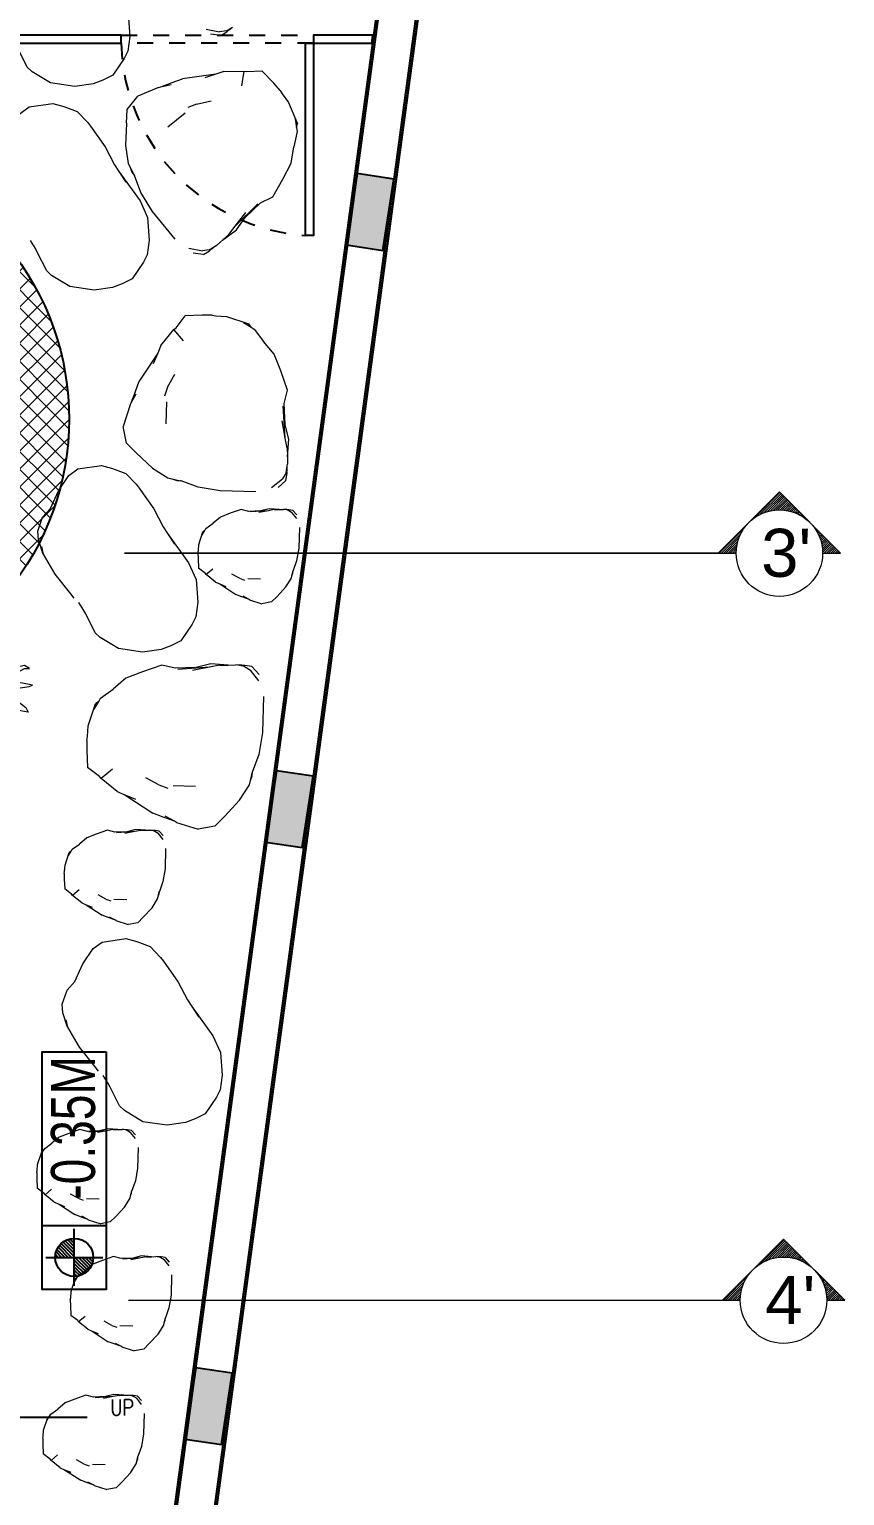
# Model space of a CAD drawing. Header units: metres. Extents: x 42 to 199, y -121 to 268.
# Drawn here: x 129.95 to 135.04, y -71.56 to -62.41 of the extents above; entities that cross this region are included whole.
import ezdxf
from ezdxf.enums import TextEntityAlignment as Align

# ---------------------------------------------------------------- set-up
doc = ezdxf.new("R2010")
doc.units = ezdxf.units.M
doc.header["$LTSCALE"] = 0.3
doc.linetypes.add('DASHDOT2', pattern=[0.5, 0.25, -0.125, 0, -0.125])
doc.linetypes.add('HIDDEN', pattern=[0.375, 0.25, -0.125])
doc.layers.get('0').update_dxf_attribs({"color": 8})
for name, color, linetype, lineweight in [('A-AnnO-section lines', 8, 'Continuous', 18), ('A-Hatch', 8, 'Continuous', 9), ('A-LANDSCAPE', 8, 'Continuous', 5), ('DA HOUSE ARCH LAYOUT', 8, 'Continuous', 9)]:
    doc.layers.add(name, color=color, linetype=linetype, lineweight=lineweight)
for name, color, linetype in [('A-Anno-Symb 1', 8, 'Continuous'), ('A-Cols', 8, 'Continuous'), ('A-DWV', 8, 'Continuous'), ('A-ELEVATION 4', 8, 'Continuous'), ('A-Hidden-Above', 8, 'HIDDEN'), ('A-Site Boundary', 8, 'Continuous'), ('A-TEXT ARCHITECURAL', 8, 'Continuous'), ('A-Wall-Full', 8, 'Continuous'), ('A-Wall-Plst', 8, 'Continuous')]:
    doc.layers.add(name, color=color, linetype=linetype)
doc.styles.add('ROMANS', font='romans.shx', dxfattribs={"width": 0.8, "height": 0.5})
doc.styles.get("Standard").update_dxf_attribs({"font": 'arial.ttf'})

# ---------------------------------------------------------------- blocks, each defined once
blk = doc.blocks.new('zw$195B-flat-1-flat-1-flat-1-flat-1-flat-1-flat-1')
at = {"layer": 'A-Site Boundary', "color": 8, "ltscale": 0.6}
for points in [[(-3.9776, -0.1085), (-3.4816, 5.5764), (-2.9436, 11.7416), (-2.5633, 16.1008), (-2.2011, 20.2521), (1.5727, 19.7419), (5.0323, 19.2741), (8.9429, 18.7454), (12.7318, 18.2331), (16.7243, 17.6933), (21.1213, 17.0988), (25.111, 16.5594), (27.3947, 16.2506), (29.2079, 16.0055), (32.0196, 15.6253), (31.5318, 10.718), (30.9785, 5.1523), (30.2862, -1.8121)], [(-3.7186, -0.1311), (-3.2226, 5.5538), (-2.6846, 11.719), (-2.3043, 16.0782), (-1.9657, 19.9579), (1.5378, 19.4842), (4.9975, 19.0165), (8.9081, 18.4878), (12.6969, 17.9755), (16.6894, 17.4357), (21.0864, 16.8412), (25.0762, 16.3017), (27.3599, 15.993), (29.173, 15.7478), (31.7361, 15.4013), (31.2731, 10.7437), (30.7198, 5.178), (30.0275, -1.7864)]]:
    blk.add_lwpolyline(points, dxfattribs=at)
blk = doc.blocks.new('zw$CD40')
h = blk.add_hatch()
h.set_pattern_fill('ANSI31', color=8, scale=0.00077108, style=0)
h.set_pattern_definition([(45, (2.80108964, 1.68303136), (-6.81544715e-05, 6.81544715e-05), [])])
h.paths.add_polyline_path([(0.043944, 0.006515), (0.042036, 0.004607, -0.414214), (0.045853, 0.004607)])
h.paths.add_polyline_path([(0.042036, 0.004607), (0.040128, 0.002699), (0.041245, 0.002699, -0.198912)])
h.paths.add_polyline_path([(0.045853, 0.004607, -0.198912), (0.046643, 0.002699), (0.047761, 0.002699)])
at = {"color": 8}
for p, q in [((0.040128, 0.002699), (0.043944, 0.006515)), ((0.047761, 0.002699), (0.043944, 0.006515)), ((0.040128, 0.002699), (0.041245, 0.002699)), ((0.046643, 0.002699), (0.047761, 0.002699))]:
    blk.add_line(p, q, dxfattribs=at)
at = {"color": 8, "linetype": 'DASHDOT2', "ltscale": 0.3, "const_width": 0.0000907}
blk.add_lwpolyline([(0.040128, 0.002699), (0.003069, 0.002699)], dxfattribs=at)
at = {"color": 8}
blk.add_circle((0.043944, 0.002699), 0.002699, dxfattribs=at)
blk.add_attdef("A'", text='', height=0.003, dxfattribs=at).set_placement((0.04437, 0.002721), align=Align.MIDDLE)
blk = doc.blocks.new('SECTION LINES')
at = {"layer": 'A-AnnO-section lines', "color": 8}
ref = blk.add_blockref('zw$CD40', (130.2347, -65.9451), dxfattribs=dict(at, xscale=100, yscale=100, zscale=100, rotation=359.9999999999997))
ref.add_attrib("A'", "3'", dxfattribs={"layer": '0', "height": 0.3}).set_placement((134.6717, -65.6731), align=Align.MIDDLE)
ref = blk.add_blockref('zw$CD40', (130.2605, -70.607, -28.1122), dxfattribs=dict(at, xscale=100, yscale=100, zscale=100, rotation=359.9999999999997))
ref.add_attrib("A'", "4'", dxfattribs={"layer": '0', "height": 0.3}).set_placement((134.6975, -70.3349, -28.1122), align=Align.MIDDLE)
blk = doc.blocks.new('zw$13A4')
at = {"layer": 'A-ELEVATION 4', "lineweight": 0, "transparency": 33554508}
for p, q in [((-6.9812, 3.1493), (-6.8971, 3.1331)), ((-6.8898, 3.11), (-6.9552, 3.1181)), ((-6.8535, 3.1399), (-6.8971, 3.1331)), ((-6.8898, 3.11), (-6.8518, 3.1337)), ((-6.8535, 3.1399), (-6.8178, 3.1615)), ((-6.8398, 3.1446), (-6.8535, 3.1399)), ((-6.8518, 3.1337), (-6.8398, 3.1446)), ((-6.8367, 3.1457), (-6.8398, 3.1446)), ((-6.8367, 3.1457), (-6.8178, 3.1615)), ((-7.1924, 2.8169), (-7.1289, 2.8401)), ((-6.9202, 2.8681), (-7.1289, 2.8401)), ((-6.9202, 2.8681), (-6.9889, 2.8454)), ((-6.8713, 2.8842), (-6.9202, 2.8681)), ((-6.8713, 2.8842), (-6.7433, 2.888)), ((-6.7579, 2.7967), (-6.7433, 2.888)), ((-6.7433, 2.888), (-6.7272, 2.8843)), ((-6.7272, 2.8843), (-6.6334, 2.8903)), ((-6.56, 2.8131), (-6.6334, 2.8903)), ((-7.2778, 2.7863), (-7.4081, 2.731)), ((-7.2778, 2.7863), (-7.2638, 2.7895)), ((-7.2638, 2.7895), (-7.1924, 2.8169)), ((-7.2638, 2.7895), (-7.1998, 2.8039)), ((-6.5187, 2.7664), (-6.56, 2.8131)), ((-6.5187, 2.7664), (-6.5068, 2.7461)), ((-6.5068, 2.7461), (-6.4672, 2.6916)), ((-7.4735, 2.6485), (-7.4081, 2.731)), ((-7.0419, 2.6822), (-7.096, 2.6603)), ((-7.0419, 2.6822), (-6.9497, 2.7015)), ((-6.4672, 2.6916), (-6.4105, 2.5579)), ((-7.4792, 2.5632), (-7.4847, 2.4239)), ((-7.4792, 2.5632), (-7.4735, 2.6485)), ((-7.2205, 2.5399), (-7.1128, 2.6272)), ((-6.4261, 2.5886), (-6.4167, 2.534)), ((-6.4127, 2.5107), (-6.4345, 2.4158)), ((-6.4167, 2.534), (-6.4105, 2.5579)), ((-6.4167, 2.534), (-6.4127, 2.5107)), ((-7.4847, 2.4239), (-7.4681, 2.3109)), ((-6.45, 2.3134), (-6.4345, 2.4158)), ((-7.4681, 2.3109), (-7.4559, 2.2881)), ((-7.4559, 2.2881), (-7.4441, 2.258)), ((-7.4559, 2.2881), (-7.4295, 2.2392)), ((-6.5024, 2.2143), (-6.45, 2.3134)), ((-7.4441, 2.258), (-7.4285, 2.2367)), ((-7.4285, 2.2367), (-7.4295, 2.2392)), ((-7.3883, 2.1311), (-7.4285, 2.2367)), ((-6.5661, 2.1041), (-6.5024, 2.2143)), ((-7.3155, 2.0118), (-7.3883, 2.1311)), ((-6.8004, 1.9194), (-6.6593, 2.0595)), ((-6.7387, 1.975), (-6.6419, 2.0653)), ((-6.6419, 2.0653), (-6.5661, 2.1041)), ((-7.1742, 1.839), (-7.3155, 2.0118)), ((-6.8004, 1.9194), (-6.7329, 2.0051)), ((-6.7919, 1.8978), (-6.7387, 1.975)), ((-6.8799, 1.833), (-6.9138, 1.8022)), ((-6.8799, 1.833), (-6.7919, 1.8978)), ((-6.8402, 1.869), (-6.8799, 1.833)), ((-6.8402, 1.869), (-6.8004, 1.9194)), ((-7.0892, 1.7827), (-7.005, 1.7666)), ((-6.9978, 1.7435), (-7.0631, 1.7515)), ((-6.9615, 1.7734), (-7.005, 1.7666)), ((-6.9978, 1.7435), (-6.9598, 1.7672)), ((-6.9615, 1.7734), (-6.9258, 1.795)), ((-6.9478, 1.7781), (-6.9615, 1.7734)), ((-6.9598, 1.7672), (-6.9478, 1.7781)), ((-6.9446, 1.7792), (-6.9478, 1.7781)), ((-6.9446, 1.7792), (-6.9258, 1.795)), ((-6.9258, 1.795), (-6.9138, 1.8022)), ((-7.1826, 1.2752), (-7.1693, 1.2849)), ((-7.1693, 1.2849), (-7.1124, 1.3598)), ((-7.0061, 1.3648), (-7.1124, 1.3598)), ((-6.9437, 1.3655), (-7.0061, 1.3648)), ((-6.9437, 1.3655), (-6.9206, 1.3612)), ((-6.9206, 1.3612), (-6.8534, 1.3555)), ((-6.8534, 1.3555), (-6.7152, 1.3109)), ((-6.7486, 1.3193), (-6.7011, 1.2906)), ((-6.7011, 1.2906), (-6.7152, 1.3109)), ((-6.7011, 1.2906), (-6.6809, 1.2784)), ((-7.2634, 1.1759), (-7.1826, 1.2752)), ((-7.1231, 1.2044), (-7.1826, 1.2752)), ((-6.6809, 1.2784), (-6.6235, 1.1998)), ((-6.5561, 1.1211), (-6.6235, 1.1998)), ((-7.2832, 1.1283), (-7.3986, 0.9521)), ((-7.2832, 1.1283), (-7.311, 1.0615)), ((-7.2634, 1.1759), (-7.2832, 1.1283)), ((-6.5154, 1.0167), (-6.5561, 1.1211)), ((-6.4737, 0.8964), (-6.5154, 1.0167)), ((-7.4226, 0.889), (-7.3986, 0.9521)), ((-7.2222, 0.9147), (-7.1766, 0.997)), ((-7.4485, 0.8171), (-7.4226, 0.889)), ((-7.4485, 0.8171), (-7.4176, 0.8749)), ((-7.2222, 0.9147), (-7.2411, 0.8595)), ((-7.2314, 0.6865), (-7.227, 0.8251)), ((-6.4941, 0.8137), (-6.4737, 0.8964)), ((-7.4553, 0.8044), (-7.4987, 0.6696)), ((-7.4553, 0.8044), (-7.4485, 0.8171)), ((-6.4874, 0.5984), (-6.501, 0.7967)), ((-6.4891, 0.6814), (-6.4941, 0.8137)), ((-7.4792, 0.5662), (-7.4987, 0.6696)), ((-6.4874, 0.5984), (-6.508, 0.7055)), ((-6.4654, 0.5906), (-6.4891, 0.6814)), ((-7.4184, 0.5061), (-7.4792, 0.5662)), ((-6.4752, 0.5353), (-6.4874, 0.5984)), ((-6.474, 0.4817), (-6.4654, 0.5906)), ((-7.4184, 0.5061), (-7.3166, 0.4109)), ((-6.4752, 0.5353), (-6.474, 0.4817)), ((-6.474, 0.4817), (-6.4729, 0.4359)), ((-7.3166, 0.4109), (-7.2203, 0.3494)), ((-6.4823, 0.381), (-6.5056, 0.3436)), ((-6.4834, 0.334), (-6.4765, 0.3782)), ((-6.4823, 0.381), (-6.4753, 0.4222)), ((-6.4769, 0.3944), (-6.4823, 0.381)), ((-6.4756, 0.3975), (-6.4769, 0.3944)), ((-6.4765, 0.3782), (-6.4769, 0.3944)), ((-6.4756, 0.3975), (-6.4753, 0.4222)), ((-6.4753, 0.4222), (-6.4729, 0.4359)), ((-7.2203, 0.3494), (-7.195, 0.3438)), ((-7.195, 0.3438), (-7.1646, 0.333)), ((-7.195, 0.3438), (-7.1407, 0.3317)), ((-7.1646, 0.333), (-7.1382, 0.3308)), ((-7.1382, 0.3308), (-7.1407, 0.3317)), ((-7.0321, 0.2922), (-7.1382, 0.3308)), ((-6.8942, 0.2692), (-7.0321, 0.2922)), ((-6.5729, 0.2905), (-6.5056, 0.3436)), ((-6.4834, 0.334), (-6.5322, 0.2898)), ((-6.6711, 0.263), (-6.8942, 0.2692)), ((-6.8921, 0.1052), (-6.9373, 0.0665)), ((-6.8322, 0.1285), (-6.8921, 0.1052)), ((-6.7632, 0.1524), (-6.8322, 0.1285)), ((-6.7157, 0.1407), (-6.7632, 0.1524)), ((-6.6398, 0.1436), (-6.7157, 0.1407)), ((-6.5922, 0.1446), (-6.706, 0.1368)), ((-6.5922, 0.1446), (-6.6536, 0.1327)), ((-6.5878, 0.1572), (-6.6398, 0.1436)), ((-6.556, 0.1515), (-6.5922, 0.1446)), ((-6.5253, 0.1523), (-6.5878, 0.1572)), ((-6.556, 0.1515), (-6.5253, 0.1523)), ((-6.5253, 0.1523), (-6.499, 0.1529)), ((-6.4911, 0.1515), (-6.499, 0.1529)), ((-6.477, 0.1513), (-6.4911, 0.1515)), ((-6.4675, 0.1475), (-6.4911, 0.1515)), ((-6.477, 0.1513), (-6.4752, 0.1506)), ((-6.4659, 0.1508), (-6.4752, 0.1506)), ((-6.4752, 0.1506), (-6.4675, 0.1475)), ((-6.4675, 0.1475), (-6.446, 0.1341)), ((-6.4405, 0.1468), (-6.4659, 0.1508)), ((-6.4156, 0.0955), (-6.446, 0.1341)), ((-6.4405, 0.1468), (-6.4152, 0.1188)), ((-7.0266, -0.0654), (-7.001, 0.0139)), ((-7.0058, -0.0053), (-6.9894, 0.0219)), ((-6.9894, 0.0219), (-7.001, 0.0139)), ((-6.9894, 0.0219), (-6.9823, 0.0335)), ((-6.9823, 0.0335), (-6.9373, 0.0665)), ((-6.3998, 0.0392), (-6.4033, -0.0888)), ((-7.0298, -0.104), (-7.0266, -0.0654)), ((-6.4033, -0.0888), (-6.4165, -0.1679)), ((-7.0323, -0.1173), (-7.0298, -0.104)), ((-7.0323, -0.1173), (-7.0319, -0.153)), ((-7.0319, -0.153), (-7.0291, -0.2141)), ((-6.4165, -0.1679), (-6.4387, -0.2288)), ((-6.9861, -0.2467), (-7.0291, -0.2141)), ((-6.9805, -0.2543), (-6.9861, -0.2467)), ((-6.9399, -0.2202), (-6.9805, -0.2543)), ((-6.9235, -0.3007), (-6.9805, -0.2543)), ((-6.7737, -0.277), (-6.8209, -0.2509)), ((-6.4493, -0.2759), (-6.4461, -0.2614)), ((-6.4461, -0.2614), (-6.4392, -0.2303)), ((-6.4461, -0.2614), (-6.4399, -0.244)), ((-6.4399, -0.244), (-6.4387, -0.2288)), ((-6.4387, -0.2288), (-6.4392, -0.2303)), ((-6.9235, -0.3007), (-6.8963, -0.312)), ((-6.8963, -0.312), (-6.7952, -0.3782)), ((-6.8963, -0.312), (-6.8579, -0.328)), ((-6.7737, -0.277), (-6.742, -0.2879)), ((-6.6428, -0.2823), (-6.7222, -0.2798)), ((-6.5392, -0.3896), (-6.4846, -0.3312)), ((-6.4846, -0.3312), (-6.4493, -0.2759)), ((-6.7589, -0.392), (-6.7952, -0.3782)), ((-6.7177, -0.4069), (-6.7589, -0.392)), ((-6.7177, -0.4069), (-6.7508, -0.3891)), ((-6.7104, -0.4108), (-6.7177, -0.4069)), ((-6.7104, -0.4108), (-6.633, -0.4357)), ((-6.5737, -0.4245), (-6.633, -0.4357)), ((-6.5392, -0.3896), (-6.5737, -0.4245)), ((-7.2577, -0.8181), (-7.378, -0.8598)), ((-7.175, -0.8385), (-7.2577, -0.8181)), ((-6.9519, -0.8098), (-7.0427, -0.8335)), ((-6.8966, -0.8196), (-6.9597, -0.8318)), ((-6.843, -0.8184), (-6.9519, -0.8098)), ((-6.8966, -0.8196), (-6.843, -0.8184)), ((-6.843, -0.8184), (-6.7972, -0.8173)), ((-6.7835, -0.8197), (-6.7972, -0.8173)), ((-6.7589, -0.82), (-6.7835, -0.8197)), ((-6.7423, -0.8267), (-6.7835, -0.8197)), ((-6.7589, -0.82), (-6.7557, -0.8213)), ((-6.7395, -0.8209), (-6.7557, -0.8213)), ((-6.7557, -0.8213), (-6.7423, -0.8267)), ((-6.6953, -0.8278), (-6.7395, -0.8209)), ((-7.4824, -0.9005), (-7.5611, -0.9679)), ((-7.378, -0.8598), (-7.4824, -0.9005)), ((-7.0427, -0.8335), (-7.175, -0.8385)), ((-6.9597, -0.8318), (-7.158, -0.8454)), ((-6.9597, -0.8318), (-7.0668, -0.8524)), ((-6.7423, -0.8267), (-6.705, -0.85)), ((-6.6518, -0.9173), (-6.705, -0.85)), ((-6.6953, -0.8278), (-6.6511, -0.8766)), ((-7.6397, -1.0253), (-7.5611, -0.9679)), ((-7.7168, -1.1978), (-7.6722, -1.0596)), ((-7.6806, -1.093), (-7.6519, -1.0455)), ((-7.6519, -1.0455), (-7.6722, -1.0596)), ((-7.6519, -1.0455), (-7.6397, -1.0253)), ((-6.6243, -1.0155), (-6.6305, -1.2386)), ((-7.7268, -1.2881), (-7.7225, -1.265)), ((-7.7225, -1.265), (-7.7168, -1.1978)), ((-6.6305, -1.2386), (-6.6535, -1.3765)), ((-7.7268, -1.2881), (-7.7261, -1.3505)), ((-7.7261, -1.3505), (-7.7211, -1.4568)), ((-7.6462, -1.5137), (-7.7211, -1.4568)), ((-6.6535, -1.3765), (-6.6921, -1.4826)), ((-7.6365, -1.527), (-7.6462, -1.5137)), ((-7.5657, -1.4675), (-7.6365, -1.527)), ((-7.5372, -1.6078), (-7.6365, -1.527)), ((-7.276, -1.5666), (-7.3583, -1.521)), ((-6.7107, -1.5647), (-6.7051, -1.5394)), ((-6.7051, -1.5394), (-6.693, -1.4851)), ((-6.7051, -1.5394), (-6.6943, -1.509)), ((-6.6943, -1.509), (-6.6921, -1.4826)), ((-6.6921, -1.4826), (-6.693, -1.4851)), ((-7.5372, -1.6078), (-7.4897, -1.6276)), ((-7.4897, -1.6276), (-7.3135, -1.743)), ((-7.4897, -1.6276), (-7.4228, -1.6554)), ((-7.276, -1.5666), (-7.2208, -1.5855)), ((-7.0478, -1.5758), (-7.1864, -1.5714)), ((-6.7722, -1.661), (-6.7107, -1.5647)), ((-6.8674, -1.7628), (-6.7722, -1.661)), ((-7.2503, -1.767), (-7.3135, -1.743)), ((-7.1784, -1.7929), (-7.2503, -1.767)), ((-7.1784, -1.7929), (-7.2362, -1.762)), ((-7.1657, -1.7997), (-7.1784, -1.7929)), ((-7.1657, -1.7997), (-7.0309, -1.8431)), ((-6.9275, -1.8236), (-7.0309, -1.8431)), ((-6.8674, -1.7628), (-6.9275, -1.8236)), ((-7.7266, -1.8964), (-7.7718, -1.9351)), ((-7.6667, -1.8731), (-7.7266, -1.8964)), ((-7.5977, -1.8492), (-7.6667, -1.8731)), ((-7.5502, -1.8608), (-7.5977, -1.8492)), ((-7.4743, -1.8579), (-7.5502, -1.8608)), ((-7.4267, -1.857), (-7.5405, -1.8648)), ((-7.4267, -1.857), (-7.4882, -1.8688)), ((-7.4223, -1.8444), (-7.4743, -1.8579)), ((-7.3905, -1.85), (-7.4267, -1.857)), ((-7.3598, -1.8493), (-7.4223, -1.8444)), ((-7.3905, -1.85), (-7.3598, -1.8493)), ((-7.3598, -1.8493), (-7.3335, -1.8487)), ((-7.3256, -1.85), (-7.3335, -1.8487)), ((-7.3115, -1.8502), (-7.3256, -1.85)), ((-7.302, -1.8541), (-7.3256, -1.85)), ((-7.3115, -1.8502), (-7.3097, -1.8509)), ((-7.3004, -1.8507), (-7.3097, -1.8509)), ((-7.3097, -1.8509), (-7.302, -1.8541)), ((-7.302, -1.8541), (-7.2806, -1.8674)), ((-7.275, -1.8547), (-7.3004, -1.8507)), ((-7.2501, -1.906), (-7.2806, -1.8674)), ((-7.275, -1.8547), (-7.2497, -1.8827)), ((-7.8611, -2.067), (-7.8355, -1.9877)), ((-7.8403, -2.0069), (-7.8239, -1.9796)), ((-7.8239, -1.9796), (-7.8355, -1.9877)), ((-7.8239, -1.9796), (-7.8169, -1.968)), ((-7.8169, -1.968), (-7.7718, -1.9351)), ((-7.2343, -1.9624), (-7.2378, -2.0904)), ((-7.8644, -2.1055), (-7.8611, -2.067)), ((-7.2378, -2.0904), (-7.251, -2.1695)), ((-7.8668, -2.1188), (-7.8644, -2.1055)), ((-7.8668, -2.1188), (-7.8664, -2.1546)), ((-7.8664, -2.1546), (-7.8636, -2.2156)), ((-7.251, -2.1695), (-7.2732, -2.2304)), ((-7.8206, -2.2482), (-7.8636, -2.2156)), ((-7.815, -2.2559), (-7.8206, -2.2482)), ((-7.7744, -2.2217), (-7.815, -2.2559)), ((-7.758, -2.3022), (-7.815, -2.2559)), ((-7.6082, -2.2786), (-7.6554, -2.2524)), ((-7.6082, -2.2786), (-7.5765, -2.2894)), ((-7.4773, -2.2839), (-7.5568, -2.2813)), ((-7.3191, -2.3327), (-7.2839, -2.2775)), ((-7.2839, -2.2775), (-7.2806, -2.2629)), ((-7.2806, -2.2629), (-7.2737, -2.2318)), ((-7.2806, -2.2629), (-7.2744, -2.2455)), ((-7.2744, -2.2455), (-7.2732, -2.2304)), ((-7.2732, -2.2304), (-7.2737, -2.2318)), ((-7.758, -2.3022), (-7.7308, -2.3136)), ((-7.7308, -2.3136), (-7.6297, -2.3798)), ((-7.7308, -2.3136), (-7.6924, -2.3295)), ((-7.3738, -2.3911), (-7.3191, -2.3327)), ((-7.5935, -2.3935), (-7.6297, -2.3798)), ((-7.5522, -2.4084), (-7.5935, -2.3935)), ((-7.5522, -2.4084), (-7.5853, -2.3906)), ((-7.5449, -2.4123), (-7.5522, -2.4084)), ((-7.5449, -2.4123), (-7.4676, -2.4372)), ((-7.4082, -2.426), (-7.4676, -2.4372)), ((-7.3738, -2.3911), (-7.4082, -2.426)), ((-7.8386, -3.7402), (-7.8986, -3.7636)), ((-7.7697, -3.7163), (-7.8386, -3.7402)), ((-7.7222, -3.728), (-7.7697, -3.7163)), ((-7.6463, -3.7251), (-7.7222, -3.728)), ((-7.5986, -3.7241), (-7.7124, -3.7319)), ((-7.5986, -3.7241), (-7.6601, -3.736)), ((-7.5942, -3.7115), (-7.6463, -3.7251)), ((-7.5624, -3.7172), (-7.5986, -3.7241)), ((-7.5317, -3.7164), (-7.5942, -3.7115)), ((-7.5624, -3.7172), (-7.5317, -3.7164)), ((-7.5317, -3.7164), (-7.5054, -3.7158)), ((-7.4975, -3.7172), (-7.5054, -3.7158)), ((-7.4834, -3.7174), (-7.4975, -3.7172)), ((-7.4739, -3.7212), (-7.4975, -3.7172)), ((-7.4834, -3.7174), (-7.4816, -3.7181)), ((-7.4723, -3.7179), (-7.4816, -3.7181)), ((-7.4816, -3.7181), (-7.4739, -3.7212)), ((-7.4739, -3.7212), (-7.4525, -3.7346)), ((-7.447, -3.7219), (-7.4723, -3.7179)), ((-7.422, -3.7732), (-7.4525, -3.7346)), ((-7.447, -3.7219), (-7.4216, -3.7499)), ((-7.9958, -3.8468), (-7.9888, -3.8352)), ((-7.9888, -3.8352), (-7.9437, -3.8022)), ((-7.8986, -3.7636), (-7.9437, -3.8022)), ((-7.4062, -3.8295), (-7.4098, -3.9575)), ((-8.0363, -3.9727), (-8.033, -3.9341)), ((-8.033, -3.9341), (-8.0074, -3.8548)), ((-8.0122, -3.874), (-7.9958, -3.8468)), ((-7.9958, -3.8468), (-8.0074, -3.8548)), ((-8.0388, -3.986), (-8.0363, -3.9727)), ((-8.0388, -3.986), (-8.0384, -4.0217)), ((-8.0384, -4.0217), (-8.0355, -4.0828)), ((-7.4098, -3.9575), (-7.423, -4.0367)), ((-7.9925, -4.1154), (-8.0355, -4.0828)), ((-7.9869, -4.123), (-7.9925, -4.1154)), ((-7.9463, -4.0889), (-7.9869, -4.123)), ((-7.4526, -4.1301), (-7.4456, -4.099)), ((-7.4526, -4.1301), (-7.4464, -4.1127)), ((-7.4464, -4.1127), (-7.4451, -4.0975)), ((-7.4451, -4.0975), (-7.4456, -4.099)), ((-7.423, -4.0367), (-7.4451, -4.0975)), ((-7.93, -4.1694), (-7.9869, -4.123)), ((-7.93, -4.1694), (-7.9027, -4.1807)), ((-7.9027, -4.1807), (-7.8016, -4.2469)), ((-7.9027, -4.1807), (-7.8644, -4.1967)), ((-7.7801, -4.1457), (-7.8274, -4.1196)), ((-7.7801, -4.1457), (-7.7484, -4.1566)), ((-7.6492, -4.151), (-7.7287, -4.1485)), ((-7.5457, -4.2583), (-7.4911, -4.1999)), ((-7.4911, -4.1999), (-7.4558, -4.1446)), ((-7.4558, -4.1446), (-7.4526, -4.1301)), ((-7.7654, -4.2607), (-7.8016, -4.2469)), ((-7.7241, -4.2756), (-7.7654, -4.2607)), ((-7.7241, -4.2756), (-7.7573, -4.2578)), ((-7.7169, -4.2795), (-7.7241, -4.2756)), ((-7.7169, -4.2795), (-7.6395, -4.3044)), ((-7.5802, -4.2932), (-7.6395, -4.3044)), ((-7.5457, -4.2583), (-7.5802, -4.2932)), ((-7.6889, -4.5569), (-7.7341, -4.5955)), ((-7.629, -4.5335), (-7.6889, -4.5569)), ((-7.56, -4.5096), (-7.629, -4.5335)), ((-7.5125, -4.5213), (-7.56, -4.5096)), ((-7.4366, -4.5184), (-7.5125, -4.5213)), ((-7.389, -4.5175), (-7.5028, -4.5253)), ((-7.389, -4.5175), (-7.4504, -4.5293)), ((-7.3845, -4.5048), (-7.4366, -4.5184)), ((-7.3528, -4.5105), (-7.389, -4.5175)), ((-7.3221, -4.5098), (-7.3845, -4.5048)), ((-7.3528, -4.5105), (-7.3221, -4.5098)), ((-7.3221, -4.5098), (-7.2958, -4.5091)), ((-7.2879, -4.5105), (-7.2958, -4.5091)), ((-7.2738, -4.5107), (-7.2879, -4.5105)), ((-7.2643, -4.5145), (-7.2879, -4.5105)), ((-7.2738, -4.5107), (-7.272, -4.5114)), ((-7.2627, -4.5112), (-7.272, -4.5114)), ((-7.272, -4.5114), (-7.2643, -4.5145)), ((-7.2643, -4.5145), (-7.2428, -4.5279)), ((-7.2373, -4.5152), (-7.2627, -4.5112)), ((-7.2123, -4.5665), (-7.2428, -4.5279)), ((-7.2373, -4.5152), (-7.2119, -4.5432)), ((-7.8234, -4.7275), (-7.7978, -4.6482)), ((-7.8026, -4.6673), (-7.7861, -4.6401)), ((-7.7861, -4.6401), (-7.7978, -4.6482)), ((-7.7861, -4.6401), (-7.7791, -4.6285)), ((-7.7791, -4.6285), (-7.7341, -4.5955)), ((-7.1966, -4.6228), (-7.2001, -4.7509)), ((-7.8266, -4.766), (-7.8234, -4.7275)), ((-7.2001, -4.7509), (-7.2133, -4.83)), ((-7.8291, -4.7793), (-7.8266, -4.766)), ((-7.8291, -4.7793), (-7.8287, -4.815)), ((-7.8287, -4.815), (-7.8258, -4.8761)), ((-7.2133, -4.83), (-7.2354, -4.8908)), ((-7.7829, -4.9087), (-7.8258, -4.8761)), ((-7.7773, -4.9163), (-7.7829, -4.9087)), ((-7.7367, -4.8822), (-7.7773, -4.9163)), ((-7.7203, -4.9627), (-7.7773, -4.9163)), ((-7.5704, -4.9391), (-7.6177, -4.9129)), ((-7.5704, -4.9391), (-7.5388, -4.9499)), ((-7.2814, -4.9932), (-7.2461, -4.9379)), ((-7.2461, -4.9379), (-7.2429, -4.9234)), ((-7.2429, -4.9234), (-7.236, -4.8923)), ((-7.2429, -4.9234), (-7.2367, -4.906)), ((-7.2367, -4.906), (-7.2354, -4.8908)), ((-7.2354, -4.8908), (-7.236, -4.8923)), ((-7.7203, -4.9627), (-7.693, -4.974)), ((-7.693, -4.974), (-7.5919, -5.0402)), ((-7.693, -4.974), (-7.6547, -4.99)), ((-7.4395, -4.9443), (-7.519, -4.9418)), ((-7.336, -5.0516), (-7.2814, -4.9932)), ((-7.5557, -5.054), (-7.5919, -5.0402)), ((-7.5144, -5.0689), (-7.5557, -5.054)), ((-7.5144, -5.0689), (-7.5476, -5.0511)), ((-7.5072, -5.0728), (-7.5144, -5.0689)), ((-7.5072, -5.0728), (-7.4298, -5.0977)), ((-7.3705, -5.0865), (-7.4298, -5.0977)), ((-7.336, -5.0516), (-7.3705, -5.0865)), ((-7.7319, -5.3744), (-7.8009, -5.3983)), ((-7.6844, -5.386), (-7.7319, -5.3744)), ((-7.6085, -5.3832), (-7.6844, -5.386)), ((-7.5609, -5.3822), (-7.6747, -5.39)), ((-7.5609, -5.3822), (-7.6223, -5.3941)), ((-7.5565, -5.3696), (-7.6085, -5.3832)), ((-7.5247, -5.3752), (-7.5609, -5.3822)), ((-7.494, -5.3745), (-7.5565, -5.3696)), ((-7.5247, -5.3752), (-7.494, -5.3745)), ((-7.494, -5.3745), (-7.4677, -5.3739)), ((-7.4598, -5.3753), (-7.4677, -5.3739)), ((-7.4457, -5.3755), (-7.4598, -5.3753)), ((-7.4362, -5.3793), (-7.4598, -5.3753)), ((-7.4457, -5.3755), (-7.4439, -5.3762)), ((-7.4346, -5.376), (-7.4439, -5.3762)), ((-7.4439, -5.3762), (-7.4362, -5.3793)), ((-7.4362, -5.3793), (-7.4148, -5.3927)), ((-7.4092, -5.38), (-7.4346, -5.376)), ((-7.3843, -5.4313), (-7.4148, -5.3927)), ((-7.4092, -5.38), (-7.3839, -5.408)), ((-7.9511, -5.4932), (-7.906, -5.4603)), ((-7.8608, -5.4216), (-7.906, -5.4603)), ((-7.8009, -5.3983), (-7.8608, -5.4216)), ((-7.3685, -5.4876), (-7.372, -5.6156)), ((-7.9953, -5.5922), (-7.9697, -5.5129)), ((-7.9745, -5.5321), (-7.9581, -5.5049)), ((-7.9581, -5.5049), (-7.9697, -5.5129)), ((-7.9581, -5.5049), (-7.9511, -5.4932)), ((-8.001, -5.644), (-7.9986, -5.6308)), ((-8.001, -5.644), (-8.0006, -5.6798)), ((-7.9986, -5.6308), (-7.9953, -5.5922)), ((-7.372, -5.6156), (-7.3852, -5.6947)), ((-8.0006, -5.6798), (-7.9978, -5.7408)), ((-7.9548, -5.7735), (-7.9978, -5.7408)), ((-7.9086, -5.747), (-7.9492, -5.7811)), ((-7.4148, -5.7882), (-7.4079, -5.7571)), ((-7.4086, -5.7708), (-7.4074, -5.7556)), ((-7.4074, -5.7556), (-7.4079, -5.7571)), ((-7.3852, -5.6947), (-7.4074, -5.7556)), ((-7.9492, -5.7811), (-7.9548, -5.7735)), ((-7.8922, -5.8275), (-7.9492, -5.7811)), ((-7.8922, -5.8275), (-7.865, -5.8388)), ((-7.865, -5.8388), (-7.7639, -5.905)), ((-7.865, -5.8388), (-7.8266, -5.8548)), ((-7.7424, -5.8038), (-7.7896, -5.7776)), ((-7.7424, -5.8038), (-7.7107, -5.8147)), ((-7.6115, -5.8091), (-7.691, -5.8066)), ((-7.4533, -5.8579), (-7.4181, -5.8027)), ((-7.4181, -5.8027), (-7.4148, -5.7882)), ((-7.4148, -5.7882), (-7.4086, -5.7708)), ((-7.7277, -5.9188), (-7.7639, -5.905)), ((-7.6864, -5.9337), (-7.7277, -5.9188)), ((-7.6864, -5.9337), (-7.7195, -5.9159)), ((-7.6791, -5.9376), (-7.6864, -5.9337)), ((-7.6791, -5.9376), (-7.6018, -5.9625)), ((-7.5079, -5.9164), (-7.5424, -5.9512)), ((-7.5079, -5.9164), (-7.4533, -5.8579)), ((-7.5424, -5.9512), (-7.6018, -5.9625))]:
    blk.add_line(p, q, dxfattribs=at)
for points in [[(-7.6464, 3.5326), (-7.5149, 3.3487), (-7.4676, 3.2458), (-7.457, 3.1033), (-7.4694, 3.0121), (-7.4933, 2.9669), (-7.5628, 2.8632), (-7.6254, 2.8307), (-7.6856, 2.8092), (-7.8015, 2.7914), (-7.9524, 2.8139), (-8.0664, 2.8833), (-8.0973, 2.912), (-8.1565, 3.0299), (-8.1678, 3.0524), (-8.1989, 3.1019)], [(-8.3118, 2.179), (-8.3021, 2.133), (-8.3303, 2.2225), (-8.335, 2.2759), (-8.3046, 2.3624), (-8.255, 2.4175), (-8.2057, 2.528), (-8.1413, 2.6229), (-8.0859, 2.6638), (-7.9371, 2.6849), (-7.8695, 2.6666), (-7.7865, 2.6348), (-7.7215, 2.5681), (-7.7021, 2.5448), (-7.6114, 2.4143), (-7.5527, 2.3028), (-7.5255, 2.2615), (-7.4816, 2.1951)], [(-7.5255, 2.2615), (-7.394, 2.0776), (-7.3467, 1.9747), (-7.3362, 1.8323), (-7.3485, 1.741), (-7.3724, 1.6958), (-7.442, 1.5921), (-7.5045, 1.5597), (-7.5647, 1.5381), (-7.6806, 1.5203), (-7.8316, 1.5429), (-7.9456, 1.6122), (-7.9764, 1.641), (-8.0356, 1.7588), (-8.0469, 1.7813), (-8.078, 1.8308)], [(-8.0087, -0.0795), (-7.999, -0.1255), (-8.0272, -0.036), (-8.0319, 0.0174), (-8.0016, 0.1039), (-7.9519, 0.159), (-7.9026, 0.2695), (-7.8382, 0.3643), (-7.7828, 0.4052), (-7.634, 0.4264), (-7.5664, 0.408), (-7.4835, 0.3763), (-7.4184, 0.3095), (-7.399, 0.2863), (-7.3084, 0.1557), (-7.2496, 0.0442), (-7.2224, 0.003), (-7.1786, -0.0634)], [(-7.2224, 0.003), (-7.0909, -0.1809), (-7.0437, -0.2838), (-7.0331, -0.4263), (-7.0455, -0.5175), (-7.0694, -0.5627), (-7.1389, -0.6664), (-7.2015, -0.6989), (-7.2617, -0.7204), (-7.3775, -0.7382), (-7.5285, -0.7157), (-7.6425, -0.6463), (-7.6733, -0.6176), (-7.7326, -0.4997), (-7.7439, -0.4772), (-7.775, -0.4277)], [(-7.999, -0.1255), (-7.9266, -0.2508), (-7.8288, -0.3733), (-7.8064, -0.4013)], [(-7.8568, -3.0312), (-7.8471, -3.0772), (-7.8753, -2.9877), (-7.8799, -2.9343), (-7.8496, -2.8479), (-7.7999, -2.7927), (-7.7506, -2.6822), (-7.6863, -2.5874), (-7.6308, -2.5465), (-7.482, -2.5253), (-7.4145, -2.5437), (-7.3315, -2.5754), (-7.2664, -2.6422), (-7.2471, -2.6654), (-7.1564, -2.796), (-7.0977, -2.9075), (-7.0705, -2.9487), (-7.0266, -3.0151)], [(-7.0705, -2.9487), (-6.9389, -3.1326), (-6.8917, -3.2355), (-6.8811, -3.378), (-6.8935, -3.4692), (-6.9174, -3.5144), (-6.9869, -3.6182), (-7.0495, -3.6506), (-7.1097, -3.6721), (-7.2256, -3.6899), (-7.3765, -3.6674), (-7.4905, -3.598), (-7.5214, -3.5693), (-7.5806, -3.4514), (-7.5919, -3.4289), (-7.623, -3.3794)], [(-7.8471, -3.0772), (-7.7746, -3.2025), (-7.6768, -3.325), (-7.6545, -3.353)]]:
    blk.add_lwpolyline(points, dxfattribs=at)
blk = doc.blocks.new('Lvl')
h = blk.add_hatch()
h.set_pattern_fill('ANSI31', color=256, scale=0.1, style=0)
h.set_pattern_definition([(45, (380.198235, 215.844595), (-0.00883883476, 0.00883883476), [])])
h.paths.add_polyline_path([(0, 0.1), (0, 0), (0.1, 0, 0.414214)])
h.paths.add_polyline_path([(0, 0), (-0.1, 0, 0.414214), (0, -0.1)])
for p, q in [((0, 0.15), (0, -0.15)), ((-0.15, 0), (0.15, 0))]:
    blk.add_line(p, q)
blk.add_circle((0, 0), 0.1)
blk = doc.blocks.new('Level legend')
at = {"color": 8}
blk.add_line((0.5127, 0.414), (0.5127, 0.0295), dxfattribs=at)
blk.add_lwpolyline([(1.5525, 0.0295), (0.1282, 0.0295), (0.1282, 0.414), (1.5525, 0.414)], close=True, dxfattribs=at)
at = {"color": 1, "xscale": 1.141501531389003, "yscale": 1.141501531389003, "zscale": 1.141501531389003}
blk.add_blockref('Lvl', (0.3205, 0.2217), dxfattribs=at)
blk.add_attdef('+48.00', text='', height=0.2667).set_placement((1.0699, 0.2347), align=Align.MIDDLE_CENTER)
blk = doc.blocks.new('A$C51112CEF')
at = {"color": 8, "transparency": 33554572}
for p, q in [((0.531, 1.577), (0.559, 1.426)), ((0.587, 1.553), (0.531, 1.577)), ((0.806, 1.406), (0.834, 1.59)), ((0.834, 1.59), (0.85, 1.63)), ((0.85, 1.63), (0.875, 1.513)), ((1.05, 1.536), (1.047, 1.593)), ((1.047, 1.593), (1.084, 1.536)), ((0.512, 1.376), (0.3, 1.446)), ((0.3, 1.446), (0.375, 1.326)), ((0.559, 1.426), (0.665, 1.125)), ((0.703, 1.399), (0.587, 1.553)), ((0.728, 1.168), (0.703, 1.399)), ((0.812, 1.238), (0.806, 1.406)), ((0.875, 1.513), (0.887, 1.322)), ((0.887, 1.306), (0.997, 1.439)), ((1.065, 1.446), (0.947, 1.252)), ((0.997, 1.439), (1.05, 1.536)), ((1.084, 1.536), (1.065, 1.446)), ((1.228, 1.342), (1.29, 1.476)), ((1.29, 1.476), (1.253, 1.269)), ((0.2, 1.352), (0.256, 1.212)), ((0.269, 1.289), (0.2, 1.352)), ((0.39, 1.212), (0.269, 1.289)), ((0.375, 1.326), (0.578, 1.175)), ((0.64, 1.198), (0.512, 1.376)), ((0.781, 0.954), (0.812, 1.238)), ((0.947, 1.252), (0.864, 1.056)), ((0.887, 1.322), (0.881, 1.141)), ((0.934, 1.125), (1.103, 1.326)), ((1.103, 1.326), (1.065, 1.175)), ((1.09, 1.188), (1.228, 1.342)), ((1.253, 1.269), (1.125, 1.128)), ((0.022, 1.121), (0.219, 1.125)), ((0.225, 0.974), (0.022, 1.121)), ((0.219, 1.125), (0.406, 0.997)), ((0.256, 1.212), (0.359, 1.095)), ((0.359, 1.095), (0.522, 1.007)), ((0.556, 1.111), (0.39, 1.212)), ((0.735, 0.973), (0.556, 1.111)), ((0.578, 1.175), (0.684, 1.078)), ((0.665, 1.125), (0.809, 0.815)), ((0.789, 1.031), (0.728, 1.168)), ((0.831, 0.924), (0.912, 1.115)), ((0.881, 1.141), (0.847, 0.961)), ((0.912, 1.115), (1.09, 1.188)), ((1.075, 1.064), (0.978, 0.957)), ((1.034, 1.02), (1.187, 1.101)), ((1.125, 1.128), (1.075, 1.064)), ((1.187, 1.101), (1.378, 1.135)), ((1.434, 1.064), (1.281, 0.977)), ((1.378, 1.135), (1.546, 1.155)), ((1.546, 1.155), (1.434, 1.064)), ((0.016, 0.967), (0.169, 0.924)), ((0.056, 0.944), (0.016, 0.967)), ((0.109, 0.874), (0.056, 0.944)), ((0.178, 0.813), (0.109, 0.874)), ((0.169, 0.924), (0.35, 0.854)), ((0.428, 0.88), (0.225, 0.974)), ((0.406, 0.997), (0.735, 0.834)), ((0.7, 0.843), (0.428, 0.88)), ((0.522, 1.007), (0.662, 0.931)), ((0.662, 0.931), (0.809, 0.815)), ((0.809, 0.815), (0.781, 0.954)), ((0.809, 0.815), (0.831, 0.924)), ((1.081, 0.907), (0.809, 0.815)), ((0.9, 0.904), (0.809, 0.815)), ((0.809, 0.815), (1.206, 0.904)), ((0.978, 0.957), (0.9, 0.904)), ((1.175, 0.941), (1.081, 0.907)), ((1.281, 0.977), (1.175, 0.941)), ((1.206, 0.904), (1.343, 0.954)), ((1.343, 0.954), (1.453, 0.947)), ((1.537, 0.874), (1.403, 0.817)), ((1.453, 0.947), (1.581, 0.927)), ((1.621, 0.907), (1.537, 0.874)), ((1.581, 0.927), (1.621, 0.907)), ((0.157, 0.831), (0, 0.753)), ((0, 0.753), (0.309, 0.679)), ((0.484, 0.77), (0.178, 0.813)), ((0.337, 0.696), (0.225, 0.592)), ((0.444, 0.76), (0.337, 0.696)), ((0.35, 0.854), (0.562, 0.807)), ((0.622, 0.787), (0.444, 0.76)), ((0.556, 0.633), (0.809, 0.815)), ((0.562, 0.807), (0.676, 0.794)), ((0.809, 0.815), (0.606, 0.586)), ((0.615, 0.368), (0.809, 0.815)), ((0.809, 0.815), (0.622, 0.787)), ((0.809, 0.815), (0.7, 0.843)), ((0.809, 0.815), (0.74, 0.579)), ((1.056, 0.823), (0.809, 0.815)), ((0.809, 0.815), (0.95, 0.525)), ((0.818, 0.586), (0.809, 0.815)), ((1.24, 0.686), (0.809, 0.815)), ((0.94, 0.706), (0.809, 0.815)), ((1.072, 0.623), (0.94, 0.706)), ((1.356, 0.716), (0.973, 0.766)), ((1.25, 0.82), (1.056, 0.823)), ((1.403, 0.817), (1.25, 0.82)), ((1.337, 0.818), (1.534, 0.75)), ((1.525, 0.693), (1.356, 0.716)), ((1.621, 0.773), (1.525, 0.693)), ((1.534, 0.75), (1.621, 0.773)), ((0.225, 0.592), (0.056, 0.509)), ((0.347, 0.505), (0.556, 0.633)), ((0.495, 0.595), (0.39, 0.475)), ((0.606, 0.586), (0.487, 0.378)), ((0.74, 0.579), (0.719, 0.348)), ((0.865, 0.422), (0.818, 0.586)), ((0.981, 0.385), (0.943, 0.532)), ((0.95, 0.525), (1.097, 0.402)), ((0.982, 0.68), (1.225, 0.596)), ((1.203, 0.492), (1.072, 0.623)), ((1.225, 0.596), (1.381, 0.542)), ((1.412, 0.599), (1.24, 0.686)), ((1.381, 0.542), (1.559, 0.509)), ((1.559, 0.509), (1.412, 0.599)), ((0.056, 0.509), (0.144, 0.482)), ((0.144, 0.482), (0.347, 0.505)), ((0.322, 0.361), (0.272, 0.211)), ((0.39, 0.475), (0.322, 0.361)), ((0.375, 0.241), (0.481, 0.348)), ((0.487, 0.378), (0.456, 0.08)), ((0.525, 0.171), (0.615, 0.368)), ((0.719, 0.348), (0.756, 0.194)), ((0.872, 0.218), (0.865, 0.422)), ((0.965, 0.177), (0.978, 0.385)), ((0.978, 0.385), (1.14, 0.191)), ((1.097, 0.402), (1.228, 0.331)), ((1.203, 0.221), (1.134, 0.382)), ((1.328, 0.338), (1.203, 0.492)), ((0.272, 0.211), (0.375, 0.241)), ((0.756, 0.194), (0.831, 0)), ((0.831, 0), (0.872, 0.218)), ((0.872, 0.311), (0.965, 0.177)), ((1.14, 0.191), (1.243, 0.137)), ((1.243, 0.137), (1.203, 0.221)), ((1.228, 0.331), (1.384, 0.251)), ((1.384, 0.251), (1.328, 0.338)), ((0.456, 0.08), (0.525, 0.171))]:
    blk.add_line(p, q, dxfattribs=at)
blk = doc.blocks.new('zw$B4E6')
at = {"layer": 'A-Cols', "ltscale": 0.25}
h = blk.add_hatch(color=256, dxfattribs=at)
h.dxf.hatch_style = 1
h.paths.add_polyline_path([(0, 0.23), (0, 0), (0.45, 0), (0.45, 0.23)])
blk.add_lwpolyline([(0, 0.23), (0, 0), (0.45, 0), (0.45, 0.23)], close=True, dxfattribs=at)
blk = doc.blocks.new('DA HOUSE ARCH LAYOUT')
at = {"layer": 'A-Hatch'}
h = blk.add_hatch(dxfattribs=at)
h.set_pattern_fill('ANSI37', color=8, scale=0.025, angle=180)
h.set_pattern_definition([(225, (-97.14618, 60.62802), (0.0561266, -0.0561266), []), (315, (-97.14618, 60.62802), (0.0561266, 0.0561266), [])])
edge = h.paths.add_edge_path()
edge.add_line((30.3908, -1.725), (30.3908, -2.6609))
edge.add_ellipse((30.469, -2.6659), major_axis=(0.0784, 0), ratio=1, start_angle=176.27616, end_angle=309.72378)
edge.add_ellipse((31.3505, -4.2094), major_axis=(-1.7003, 0), ratio=1, start_angle=420.51849, end_angle=659.27262, ccw=False)
edge.add_ellipse((30.4647, -5.7452), major_axis=(0.0742, 0), ratio=1, start_angle=48.64654, end_angle=184.60658)
edge.add_line((30.3908, -5.7512), (30.3908, -11.7899))
edge.add_line((30.3908, -11.7899), (30.3908, -12.5299))
edge.add_line((30.3908, -12.5299), (29.9908, -12.5299))
edge.add_line((29.9908, -12.5299), (29.9908, -11.7899))
edge.add_line((29.9908, -11.7899), (29.9908, -5.7603))
edge.add_ellipse((30.4647, -5.7452), major_axis=(-0.4742, 0), ratio=1, start_angle=236.0956, end_angle=361.82157, ccw=False)
edge.add_ellipse((31.3505, -4.2094), major_axis=(1.3003, 0), ratio=1, start_angle=241.45741, end_angle=478.43173)
edge.add_ellipse((30.469, -2.6659), major_axis=(-0.4784, 0), ratio=1, start_angle=358.49268, end_angle=483.26465, ccw=False)
edge.add_line((29.9908, -2.6534), (29.9908, -1.725))
edge.add_line((29.9908, -1.725), (30.3908, -1.725))
edge = h.paths.add_edge_path()
edge.add_ellipse((31.3505, -13.5915), major_axis=(-1.7003, 0), ratio=1, start_angle=419.81044, end_angle=628.6439, ccw=False)
edge.add_ellipse((30.469, -15.135), major_axis=(0.0784, 0), ratio=1, start_angle=70.26159, end_angle=183.72384)
edge.add_line((30.3908, -15.1401), (30.3908, -21.93))
edge.add_line((30.3908, -21.93), (29.9908, -21.93))
edge.add_line((29.9908, -21.93), (29.9908, -15.1476))
edge.add_ellipse((30.469, -15.135), major_axis=(-0.4784, 0), ratio=1, start_angle=243.80247, end_angle=361.50732, ccw=False)
edge.add_ellipse((31.3491, -13.5886), major_axis=(1.3021, 0), ratio=1, start_angle=239.09024, end_angle=448.16601)
edge.add_line((31.3908, -12.2872), (31.3908, -11.8917))
h.paths.add_polyline_path([(29.9908, 0.785), (30.3908, 0.785), (30.3908, 0.485), (29.9908, 0.485)])
at = {"layer": 'A-DWV', "color": 8, "linetype": 'Continuous'}
for points in [[(32.6252, -1.865), (33.375, -1.865), (33.375, -1.815), (32.6252, -1.815)], [(34.575, -1.865), (34.9389, -1.865), (34.9457, -1.815), (34.575, -1.815)], [(34.525, -3.065), (34.525, -1.865), (34.575, -1.865), (34.575, -3.065)]]:
    blk.add_lwpolyline(points, close=True, dxfattribs=at)
at = {"layer": 'A-Hidden-Above', "color": 8}
blk.add_lwpolyline([(33.375, -1.815), (34.575, -1.815), (34.575, -1.865), (33.375, -1.865)], close=True, dxfattribs=at)
blk.add_arc((34.6092, -1.8333), 1.2345, 181.47006, 266.09219, dxfattribs=at)
at = {"layer": 'A-TEXT ARCHITECURAL', "color": 8}
blk.add_lwpolyline([(33.1639, -10.4413), (32.4276, -10.4413), (32.5901, -10.3754), (32.4276, -10.4413), (32.5901, -10.4994)], dxfattribs=at)
at = {"layer": 'A-Wall-Full', "color": 8}
blk.add_lwpolyline([(-18.438, 13.0328), (-18.4067, 13.261), (36.5875, 8.4624), (31.9647, -25.7283), (-23.0108, -20.2632), (-22.8333, -18.9707), (-22.6055, -19.002), (-22.7505, -20.058), (31.7666, -25.4775), (36.3273, 8.2543)], close=True, dxfattribs=at)
at = {"layer": 'A-Wall-Full', "color": 8, "transparency": 33554687}
blk.add_lwpolyline([(30.3908, -1.725), (30.3908, -2.6609, 0.658425), (30.5191, -2.7263, -1.710509), (30.5137, -5.6896, 0.674255), (30.3908, -5.7512), (30.3908, -11.7899), (30.3908, -12.5299), (29.9908, -12.5299), (29.9908, -11.7899), (29.9908, -11.7899), (29.9908, -5.7603, -0.611157), (30.7292, -5.3517, 1.68042), (30.7314, -3.066, -0.605454), (29.9908, -2.6534), (29.9908, -1.725)], format="xyb", close=True, dxfattribs=at)
at = {"layer": 'A-Wall-Plst', "color": 8}
blk.add_lwpolyline([(-9.4697, 12.2352), (-9.4697, 9.7912), (-10.4447, 9.7912), (-10.4447, 9.5312), (-9.2097, 9.5312), (-9.2097, 12.2125), (36.3103, 8.2407), (31.7536, -25.4611), (-18.6707, -20.4485), (-18.654, -20.3271), (-18.8323, -20.3026), (-18.8499, -20.4306), (-20.3137, -20.2851), (-20.3063, -20.2312), (-20.5639, -20.1958), (-20.5726, -20.2594), (-22.7335, -20.0446), (-22.5885, -18.9891), (-22.8461, -18.9538), (-23.0278, -20.2766), (31.9777, -25.7447), (36.6045, 8.476), (-18.4196, 13.2772), (-18.455, 13.0192)], close=True, dxfattribs=at)
at = {"layer": 'A-AnnO-section lines', "color": 8, "ltscale": 0.25}
blk.add_blockref('SECTION LINES', (-97.1462, 60.628), dxfattribs=at)
at = {"layer": 'A-Anno-Symb 1', "color": 8}
ref = blk.add_blockref('Level legend', (33.3135, -9.7749), dxfattribs=dict(at, xscale=1.040212785638243, yscale=1.040212785638243, zscale=1.040212785638243, rotation=90))
ref.add_attrib('+90', '-0.35M', dxfattribs={"layer": '0', "height": 0.275, "rotation": 90, "width": 0.75}).set_placement((33.0749, -8.6336), align=Align.MIDDLE_CENTER)
at = {"layer": 'A-Cols', "color": 8, "ltscale": 0.25, "rotation": 81.39831417730129}
for p in [(35.0091, -3.1587), (34.5054, -6.8841), (34.0017, -10.6095)]:
    blk.add_blockref('zw$B4E6', p, dxfattribs=at)
at = {"layer": 'A-ELEVATION 4', "color": 8, "lineweight": 0}
blk.add_blockref('zw$13A4', (40.8872, -4.9273), dxfattribs=at)
at = {"layer": 'A-LANDSCAPE', "color": 8, "lineweight": 35, "transparency": 33554457, "xscale": -0.5266456082893615, "yscale": 0.5266456082893615, "zscale": 0.5266456082893615, "rotation": 270}
blk.add_blockref('A$C51112CEF', (31.9637, -6.3192), dxfattribs=at)
at = {"layer": 'A-Site Boundary', "color": 8, "rotation": 270}
blk.add_blockref('zw$195B-flat-1-flat-1-flat-1-flat-1-flat-1-flat-1', (16.3523, 6.275), dxfattribs=at)
at = {"layer": 'A-TEXT ARCHITECURAL', "color": 8, "insert": (34.3905, -10.3285), "char_height": 0.1, "width": 2.017239, "attachment_point": 3, "style": 'ROMANS'}
blk.add_mtext('\\pxqc;UP', dxfattribs=at)

msp = doc.modelspace()

# ---------------------------------------------------------------- block references
at = {"layer": 'DA HOUSE ARCH LAYOUT'}
msp.add_blockref('DA HOUSE ARCH LAYOUT', (97.1462, -60.628), dxfattribs=at)

doc.saveas('drawing.dxf')
